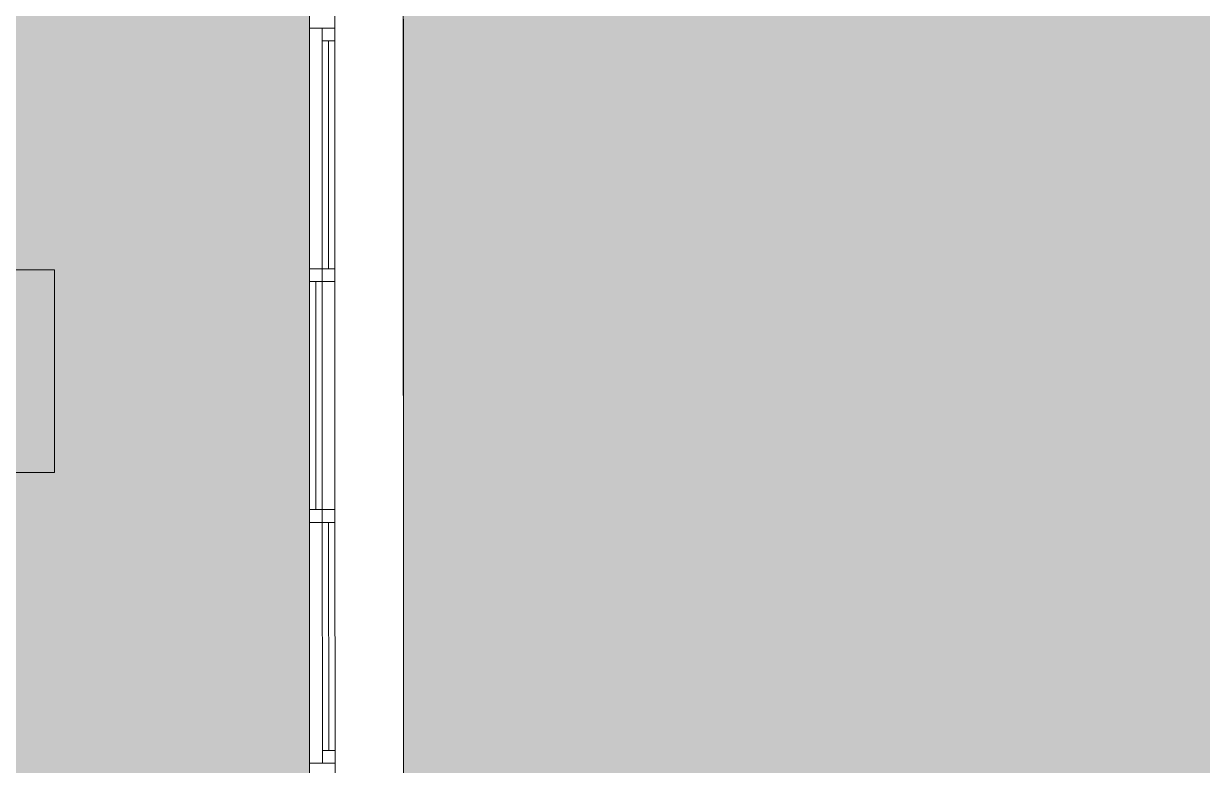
# Model space of a CAD drawing. Header units: millimetres. Extents: x 318905 to 439572, y -5133 to 105868.
# Drawn here: x 375032 to 379680, y 53755 to 56681 of the extents above; entities that cross this region are included whole.
import ezdxf

# ---------------------------------------------------------------- set-up
doc = ezdxf.new("R2010")
doc.units = ezdxf.units.MM
doc.header["$MEASUREMENT"] = 0
doc.layers.add('2D - Dessins placés (Géomètre)_Stylo_No__241', color=7, linetype='Continuous', lineweight=5, true_color=0x4d4d4d)
doc.layers.add('2D - Dessins placés (Géomètre)_Stylo_No__253', color=7, linetype='Continuous', lineweight=13, true_color=0xb6d398)
doc.layers.add('INTI_Agencement_Stylo_No__2', color=8, linetype='Continuous', lineweight=5)
doc.layers.add('Murs ext - Périphériques_Stylo_No__1', color=7, linetype='Continuous', lineweight=5)
doc.layers.add('Marques & Zones', color=7, linetype='Continuous')

# ---------------------------------------------------------------- blocks, each defined once
blk = doc.blocks.new('Table salle à manger 01 20[13]', base_point=(372954.2, 54909.5))
at = {"layer": 'INTI_Agencement_Stylo_No__2', "linetype": 'Continuous'}
for p, q in [((375154.1, 55709.8), (372954.1, 55709.5)), ((375154.1, 55709.8), (372954.1, 55709.5)), ((372954.1, 55709.5), (372954.2, 54909.5)), ((372954.1, 55709.5), (372954.2, 54909.5)), ((375154.2, 54909.8), (375154.1, 55709.8)), ((375154.2, 54909.8), (375154.1, 55709.8)), ((372954.2, 54909.5), (375154.2, 54909.8)), ((372954.2, 54909.5), (375154.2, 54909.8))]:
    blk.add_line(p, q, dxfattribs=at)

msp = doc.modelspace()

# ---------------------------------------------------------------- hatches: boundary and pattern name
at = {"layer": '2D - Dessins placés (Géomètre)_Stylo_No__253', "linetype": 'Continuous', "lineweight": 0, "true_color": 0x5b694c}
msp.add_hatch(color=251, dxfattribs=at).paths.add_polyline_path([(371353.238, 43850.427), (371283.616, 48583.252), (371573.632, 48584.519), (371573.526, 49242.194), (372693.579, 49242.374), (372693.3, 50982.732), (376530.417, 50984.472), (376529.058, 59443.39), (376130.002, 59443.326), (376130.002, 59445.875), (368353.019, 59443.362), (368351.981, 63040.659), (383676.415, 63219.993), (383196.13, 44010.808), (380926.562, 43986.62), (380924.832, 44050.65), (380617.617, 44042.355), (380619.24, 43982.257), (377254.015, 43934.474), (377253.238, 43989.208), (376959.141, 43985.033), (376959.918, 43930.298)])
at = {"layer": 'Marques & Zones', "linetype": 'Continuous', "lineweight": 0, "true_color": 0xebf5fc}
msp.add_hatch(color=7, dxfattribs=at).paths.add_polyline_path([(370920.956, 52754.363), (370921.181, 51352.461), (376160.357, 51354.059), (376160.343, 51442.927), (376159.118, 59073.391), (371519.648, 59072.646), (371519.027, 58735.332), (370893.179, 58736.483), (370893.799, 59073.398), (368553.078, 59072.17), (368545.064, 56262.557), (370403.529, 56262.855), (370403.674, 55362.855), (369471.248, 55362.706), (369471.325, 54881.149), (371573.751, 54881.487), (371574.103, 52693.509), (371374.103, 52693.477), (371374.093, 52754.436)])

# ---------------------------------------------------------------- linework, layer by layer
at = {"layer": '2D - Dessins placés (Géomètre)_Stylo_No__241', "linetype": 'Continuous', "flags": 128}
msp.add_lwpolyline([(371353.238, 43850.427), (371283.616, 48583.252), (371573.632, 48584.519), (371573.526, 49242.194), (372693.579, 49242.374), (372693.3, 50982.732), (376530.417, 50984.472), (376529.058, 59443.39), (376130.002, 59443.326), (376130.002, 59445.875), (368353.019, 59443.362), (368351.981, 63040.659), (383676.415, 63219.993), (383196.13, 44010.808), (380926.562, 43986.62), (380924.832, 44050.65), (380617.617, 44042.355), (380619.24, 43982.257), (377254.015, 43934.474), (377253.238, 43989.208), (376959.141, 43985.033), (376959.918, 43930.298)], close=True, dxfattribs=at)
at = {"layer": 'Murs ext - Périphériques_Stylo_No__1', "linetype": 'Continuous'}
for p, q in [((376159.497, 56713.725), (376159.978, 53713.725)), ((376159.497, 56713.725), (376159.505, 56663.725)), ((376259.505, 56663.741), (376259.497, 56713.741)), ((376529.499, 56698.785), (376529.976, 53728.785)), ((376159.505, 56663.725), (376259.505, 56663.741)), ((376159.505, 56663.725), (376159.665, 55663.725)), ((376259.505, 56663.741), (376209.505, 56663.733)), ((376209.505, 56663.733), (376209.513, 56613.733)), ((376259.665, 55663.741), (376259.505, 56663.741)), ((376259.513, 56613.741), (376259.505, 56663.741)), ((376209.513, 56613.733), (376259.513, 56613.741)), ((376209.513, 56613.733), (376209.657, 55713.733)), ((376234.513, 56613.737), (376234.657, 55713.737)), ((376259.657, 55713.741), (376259.513, 56613.741)), ((376209.657, 55713.733), (376159.657, 55713.725)), ((376159.657, 55713.725), (376159.818, 54713.725)), ((376159.657, 55713.725), (376159.665, 55663.725)), ((376259.657, 55713.741), (376209.657, 55713.733)), ((376209.657, 55713.733), (376209.665, 55663.733)), ((376209.665, 55663.733), (376209.657, 55713.733)), ((376259.818, 54713.741), (376259.657, 55713.741)), ((376259.665, 55663.741), (376259.657, 55713.741)), ((376159.665, 55663.725), (376209.665, 55663.733)), ((376159.665, 55663.725), (376159.81, 54763.725)), ((376184.665, 55663.729), (376184.81, 54763.729)), ((376209.665, 55663.733), (376259.665, 55663.741)), ((376209.81, 54763.733), (376209.665, 55663.733)), ((376209.81, 54763.733), (376159.81, 54763.725)), ((376159.81, 54763.725), (376159.97, 53763.725)), ((376159.81, 54763.725), (376159.818, 54713.725)), ((376259.81, 54763.741), (376209.81, 54763.733)), ((376209.818, 54713.733), (376209.81, 54763.733)), ((376209.81, 54763.733), (376209.818, 54713.733)), ((376259.97, 53763.742), (376259.81, 54763.741)), ((376259.818, 54713.741), (376259.81, 54763.741)), ((376159.818, 54713.725), (376209.818, 54713.733)), ((376209.818, 54713.733), (376259.818, 54713.741)), ((376209.818, 54713.733), (376209.962, 53813.733)), ((376234.818, 54713.737), (376234.962, 53813.737)), ((376259.962, 53813.742), (376259.818, 54713.741)), ((376259.962, 53813.742), (376209.962, 53813.733)), ((376209.962, 53813.733), (376209.97, 53763.733)), ((376259.97, 53763.742), (376259.962, 53813.742)), ((376259.97, 53763.742), (376159.97, 53763.725)), ((376159.97, 53763.725), (376159.978, 53713.725)), ((376209.97, 53763.733), (376259.97, 53763.742)), ((376259.978, 53713.742), (376259.97, 53763.742))]:
    msp.add_line(p, q, dxfattribs=at)

# ---------------------------------------------------------------- block references
at = {"layer": 'INTI_Agencement_Stylo_No__2', "linetype": 'Continuous'}
msp.add_blockref('Table salle à manger 01 20[13]', (372954.242, 54909.489), dxfattribs=at)

doc.saveas('drawing.dxf')
